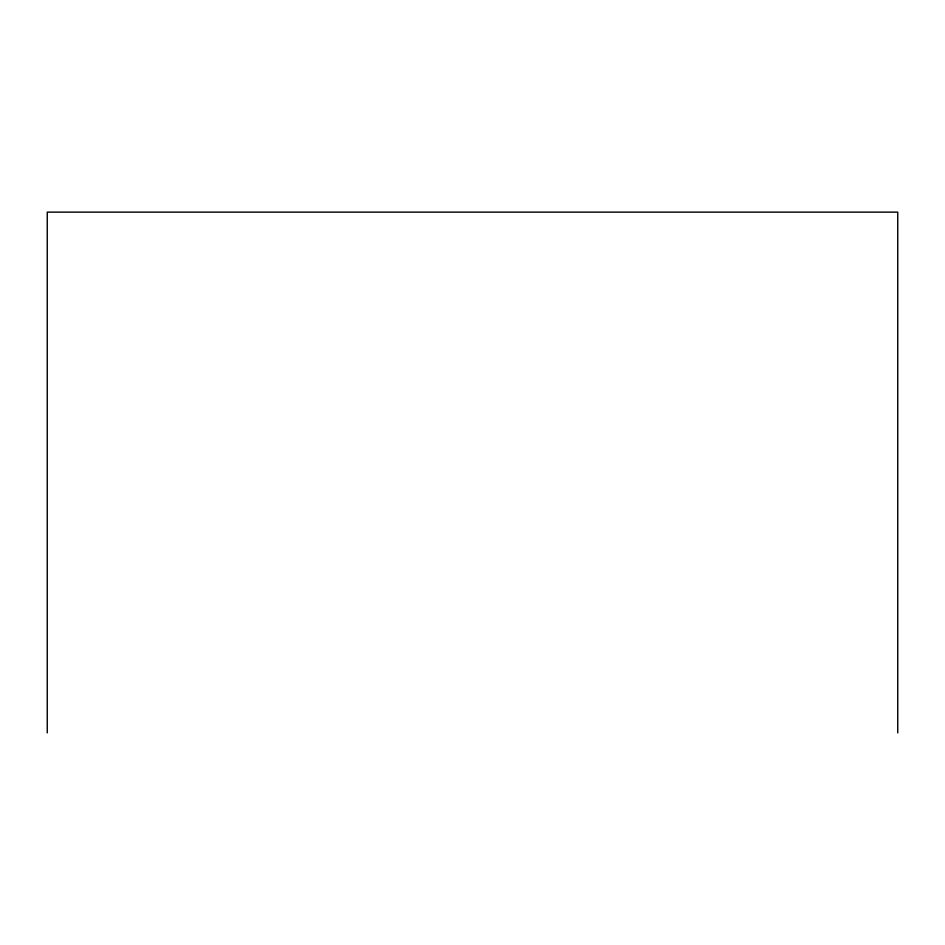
<?xml version="1.0" encoding="UTF-8"?>
<svg xmlns="http://www.w3.org/2000/svg" width="945" height="945" viewBox="0 0 945 945"><rect width="100%" height="100%" fill="white"/><g stroke="black" fill="none" stroke-linecap="round" stroke-linejoin="round"><path stroke-width="1.42" d="M897.75 732.871L897.75 212.129L47.25 212.129L47.25 732.871"/></g></svg>
